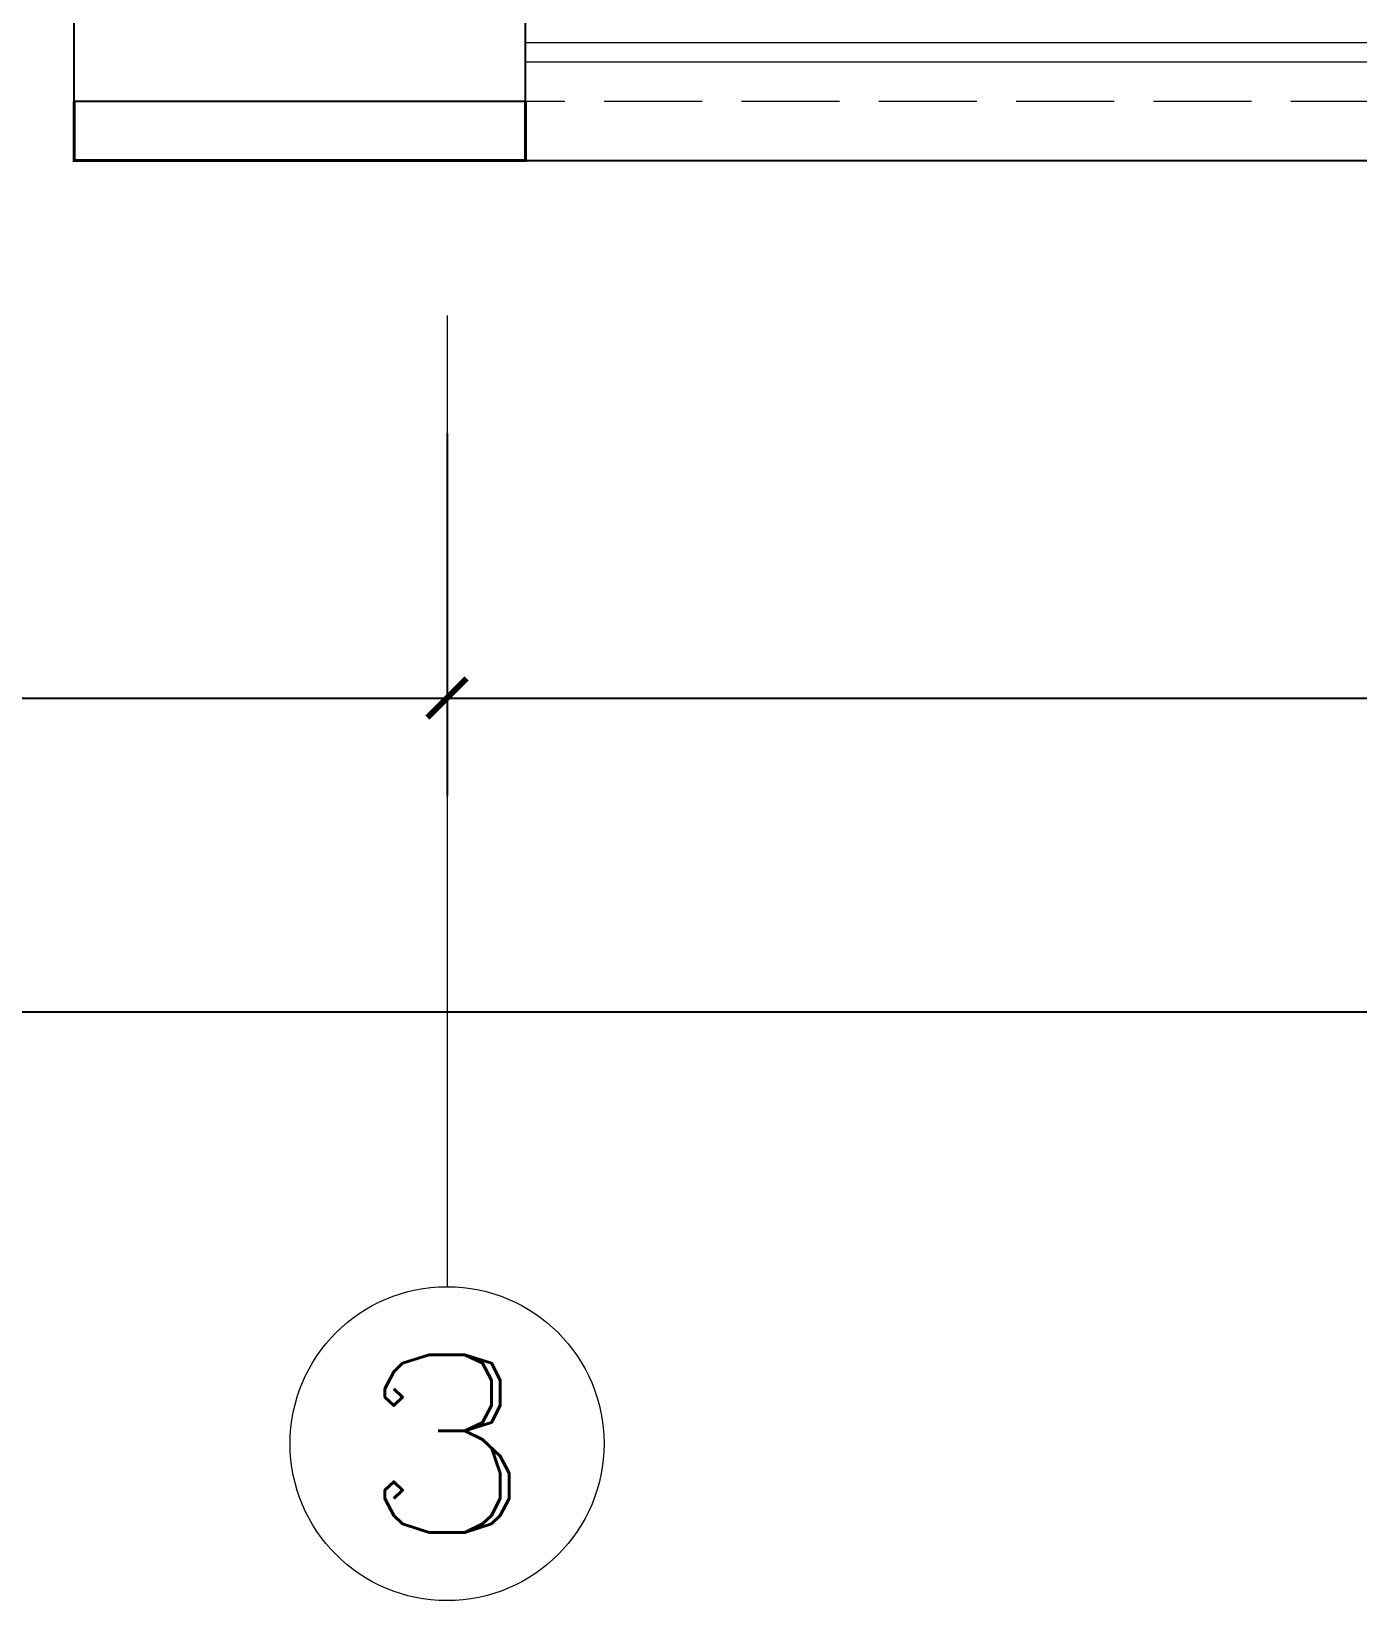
# Model space of a CAD drawing. Extents: x 3753737 to 4713801, y -857380 to 24339.
# Drawn here: x 4639889 to 4643269, y -712966 to -708968 of the extents above; entities that cross this region are included whole.
import ezdxf
from ezdxf.enums import TextEntityAlignment as Align

# ---------------------------------------------------------------- set-up
doc = ezdxf.new("R2010")
doc.units = 0
doc.header["$LTSCALE"] = 1000
doc.header["$MEASUREMENT"] = 0
doc.linetypes.add('DASH', pattern=[0.35, 0.25, -0.1])
doc.layers.get('0').update_dxf_attribs({"linetype": 'CONTINUOUS'})
doc.layers.get('Defpoints').update_dxf_attribs({"linetype": 'CONTINUOUS'})
for name, color, linetype in [('!!电气', 1, 'CONTINUOUS'), ('WALL', 252, 'CONTINUOUS'), ('看线', 185, 'CONTINUOUS')]:
    doc.layers.add(name, color=color, linetype=linetype)
for name, color, linetype, lineweight in [('AXIS', 114, 'CONTINUOUS', 20), ('AXIS_TEXT', 7, 'CONTINUOUS', 20), ('平面-栏杆', 56, 'CONTINUOUS', 15), ('平面-看线', 252, 'CONTINUOUS', 15)]:
    doc.layers.add(name, color=color, linetype=linetype, lineweight=lineweight)
doc.styles.add('_TCH_AXIS', font='COMPLEX', dxfattribs={"bigfont": 'GBCBIG'})
doc.styles.add('_TCH_DIM_T3', font='SIMPLEX.shx', dxfattribs={"width": 0.705882, "bigfont": 'GBCBIG.shx'})
doc.styles.add('COMPLEX', font='COMPLEX')
doc.dimstyles.new('_TCH_ARCH&&100', dxfattribs={"dimtxt": 297.5, "dimasz": 100, "dimexe": 250, "dimexo": 300, "dimgap": 100, "dimtad": 1, "dimdec": 0, "dimzin": 0, "dimdsep": 46, "dimtxsty": '_TCH_DIM_T3', "dimblk": 'ARCHTICK', "dimcen": 0.09, "dimclrt": 7, "dimazin": 2, "dimtfac": 1, "dimtdec": 0, "dimtix": 1, "dimtmove": 2, "dimatfit": 3, "dimfxl": 1, "dimtolj": 1, "dimtzin": 0, "dimarcsym": 0})

# ---------------------------------------------------------------- blocks, each defined once
blk = doc.blocks.new('_ArchTick')
at = {"color": 0, "linetype": 'ByBlock', "const_width": 0.15}
blk.add_lwpolyline([(-0.5, -0.5), (0.5, 0.5)], dxfattribs=at)
blk = doc.blocks.new('*D458')
at = {"layer": 'AXIS', "color": 0, "lineweight": -2, "transparency": 16777216}
for p, q in [((-100, -944.9), (-100, -2669.9)), ((50100, -944.9), (50100, -2669.9)), ((-100, -2419.9), (50100, -2419.9))]:
    blk.add_line(p, q, dxfattribs=at)
at = {"layer": 'Defpoints', "color": 0, "transparency": 16777216}
for p in [(-100, -644.9), (50100, -644.9), (50100, -2419.9)]:
    blk.add_point(p, dxfattribs=at)
at = {"layer": 'AXIS', "color": 0, "lineweight": -2, "transparency": 16777216, "xscale": 100, "yscale": 100, "zscale": 100, "rotation": 180}
blk.add_blockref('_ArchTick', (-100, -2419.9), dxfattribs=at)
at = {"layer": 'AXIS', "color": 0, "lineweight": -2, "transparency": 16777216, "xscale": 100, "yscale": 100, "zscale": 100}
blk.add_blockref('_ArchTick', (50100, -2419.9), dxfattribs=at)
at = {"layer": 'AXIS', "color": 7, "transparency": 16777216, "insert": (25000, -2171.1), "char_height": 297.5, "attachment_point": 5, "style": '_TCH_DIM_T3'}
blk.add_mtext('\\A1;50200', dxfattribs=at)
blk = doc.blocks.new('*D460')
at = {"layer": 'AXIS', "color": 0, "lineweight": -2, "transparency": 16777216}
for p, q in [((0, -944.9), (0, -1869.9)), ((3500, -944.9), (3500, -1869.9)), ((0, -1619.9), (3500, -1619.9))]:
    blk.add_line(p, q, dxfattribs=at)
at = {"layer": 'Defpoints', "color": 0, "transparency": 16777216}
for p in [(0, -644.9), (3500, -644.9), (3500, -1619.9)]:
    blk.add_point(p, dxfattribs=at)
at = {"layer": 'AXIS', "color": 0, "lineweight": -2, "transparency": 16777216, "xscale": 100, "yscale": 100, "zscale": 100, "rotation": 180}
blk.add_blockref('_ArchTick', (0, -1619.9), dxfattribs=at)
at = {"layer": 'AXIS', "color": 0, "lineweight": -2, "transparency": 16777216, "xscale": 100, "yscale": 100, "zscale": 100}
blk.add_blockref('_ArchTick', (3500, -1619.9), dxfattribs=at)
at = {"layer": 'AXIS', "color": 7, "transparency": 16777216, "insert": (1750, -1371.1), "char_height": 297.5, "attachment_point": 5, "style": '_TCH_DIM_T3'}
blk.add_mtext('\\A1;3500', dxfattribs=at)
blk = doc.blocks.new('*D461')
at = {"layer": 'AXIS', "color": 0, "lineweight": -2, "transparency": 16777216}
for p, q in [((3500, -944.9), (3500, -1869.9)), ((9300, -944.9), (9300, -1869.9)), ((3500, -1619.9), (9300, -1619.9))]:
    blk.add_line(p, q, dxfattribs=at)
at = {"layer": 'Defpoints', "color": 0, "transparency": 16777216}
for p in [(3500, -644.9), (9300, -644.9), (9300, -1619.9)]:
    blk.add_point(p, dxfattribs=at)
at = {"layer": 'AXIS', "color": 0, "lineweight": -2, "transparency": 16777216, "xscale": 100, "yscale": 100, "zscale": 100, "rotation": 180}
blk.add_blockref('_ArchTick', (3500, -1619.9), dxfattribs=at)
at = {"layer": 'AXIS', "color": 0, "lineweight": -2, "transparency": 16777216, "xscale": 100, "yscale": 100, "zscale": 100}
blk.add_blockref('_ArchTick', (9300, -1619.9), dxfattribs=at)
at = {"layer": 'AXIS', "color": 7, "transparency": 16777216, "insert": (6400, -1371.1), "char_height": 297.5, "attachment_point": 5, "style": '_TCH_DIM_T3'}
blk.add_mtext('\\A1;5800', dxfattribs=at)
blk = doc.blocks.new('_AXISO')
blk.add_circle((0, 0), 0.5)
at = {"layer": 'AXIS_TEXT', "style": 'COMPLEX', "width": 1.041667}
blk.add_attdef('A', text='', height=0.56, dxfattribs=at).set_placement((-0.25, -0.28), (0.25, -0.28), align=Align.FIT)
blk = doc.blocks.new('A$C1C403CBE')
at = {"color": 252, "const_width": 8}
blk.add_lwpolyline([(2550, -100), (2550, -250), (3700, -250), (3700, -100)], dxfattribs=at)
at = {"layer": 'AXIS'}
blk.add_line((3500, -644.9), (3500, -3119.9), dxfattribs=at)
at = {"layer": 'WALL', "color": 252}
for p, q in [((2550, -100), (2550, 100)), ((3700, -100), (3700, 100)), ((3500, -100), (2550, -100)), ((3700, -100), (3500, -100))]:
    blk.add_line(p, q, dxfattribs=at)
at = {"layer": '平面-栏杆', "color": 252}
for points in [[(8350, 50), (3700, 50)], [(8350, 0), (3700, 0)]]:
    blk.add_lwpolyline(points, dxfattribs=at)
at = {"layer": '平面-看线', "color": 252, "linetype": 'DASH'}
blk.add_lwpolyline([(8350, -100), (3700, -100)], dxfattribs=at)
at = {"layer": '看线', "color": 252, "ltscale": 0.5}
blk.add_lwpolyline([(3700, -250), (8350, -250)], dxfattribs=at)
at = {"layer": 'AXIS'}
ref = blk.add_blockref('_AXISO', (3500, -3519.9), dxfattribs=dict(at, xscale=800, yscale=800, zscale=800))
ref.add_attrib('A', '3', dxfattribs={"layer": 'AXIS_TEXT', "height": 452.5, "style": '_TCH_AXIS', "width": 1.5}).set_placement((3273.7, -3746.1), (3726.3, -3746.1), align=Align.FIT)
for p1, p2, distance, text, picture, middle in [((-100, -644.9), (50100, -644.9), -1775, '50200', '*D458', (25000, -2171.1)), ((0, -644.9), (3500, -644.9), -975, '3500', '*D460', (1750, -1371.1)), ((3500, -644.9), (9300, -644.9), -975, '5800', '*D461', (6400, -1371.1))]:
    dim = blk.add_aligned_dim(p1=p1, p2=p2, distance=distance, text=text, dimstyle='_TCH_ARCH&&100', dxfattribs=at)
    dim.commit()
    dim.dimension.update_dxf_attribs({"geometry": picture, "text_midpoint": middle})

msp = doc.modelspace()

# ---------------------------------------------------------------- block references
at = {"layer": '!!电气'}
msp.add_blockref('A$C1C403CBE', (4637448.6, -709046.5), dxfattribs=at)

doc.saveas('drawing.dxf')
